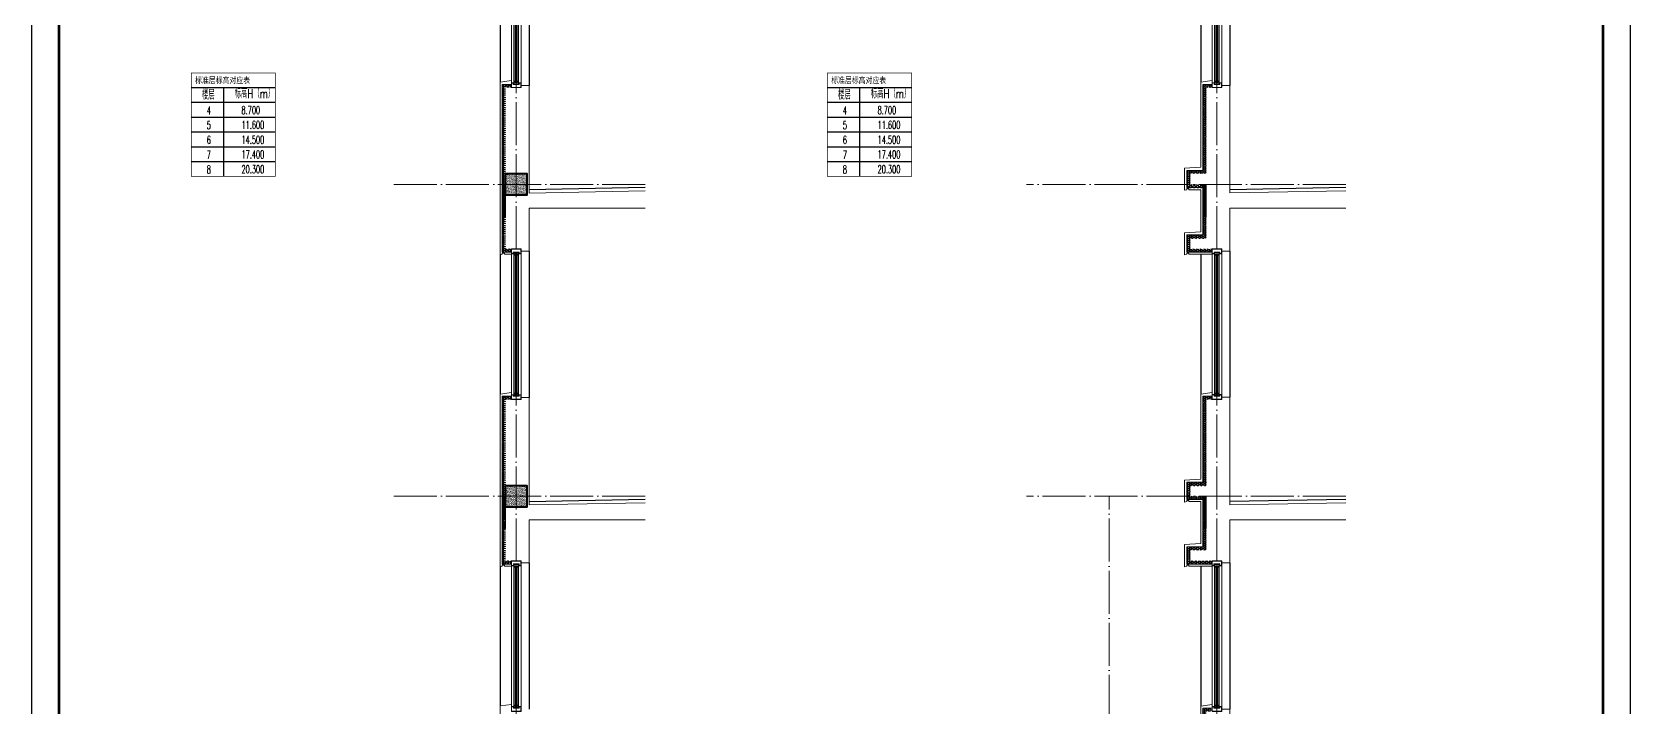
# Model space of a CAD drawing. Extents: x 27938 to 725830, y -209821 to 1628073.
# Drawn here: x 461830 to 476680, y -164603 to -158326 of the extents above; entities that cross this region are included whole.
import ezdxf

# ---------------------------------------------------------------- set-up
doc = ezdxf.new("R2010")
doc.units = 0
doc.header["$LTSCALE"] = 1000
doc.header["$MEASUREMENT"] = 0
doc.linetypes.add('DOTE', pattern=[2.42, 2, -0.2, 0.02, -0.2])
for name, color, linetype in [('C-Sheet-图框', 101, 'Continuous'), ('PUB_TEXT', 4, 'Continuous'), ('图框', 140, 'Continuous'), ('看线', 251, 'Continuous'), ('立面-看线', 251, 'Continuous')]:
    doc.layers.add(name, color=color, linetype=linetype)
for name, color, linetype, lineweight in [('DOTE', 19, 'DOTE', 9), ('PUB_HATCH', 8, 'Continuous', 9), ('S_WINDOW', 144, 'Continuous', 15), ('WALL', 9, 'Continuous', 40), ('内粉刷', 37, 'Continuous', 9), ('细细', 250, 'Continuous', 0)]:
    doc.layers.add(name, color=color, linetype=linetype, lineweight=lineweight)
doc.layers.add('yichutu', color=7, linetype='Continuous', true_color=0xffffff, plot=False)
doc.styles.add('_TCH_DIM', font='SIMPLEX.shx', dxfattribs={"width": 0.7, "bigfont": 'GBCBIG.shx'})
doc.styles.add('宋体', font='', dxfattribs={"height": 50})
doc.styles.get('宋体').set_extended_font_data('SimSun')
pattern_1 = [(0, (-811253.24, -385446.952), (16.66875, 9.623705), [11.1125, -22.225]), (120, (-811253.24, -385446.952), (-16.66874801, 9.62370845), [11.1125, -22.225]), (60, (-811253.24, -385446.952), (1.99e-06, 19.24741345), [-22.225, 11.1125])]
pattern_2 = [(315, (-218910.2607, -140541.0897), (-1.767766953, -1.767766953), []), (315, (-218909.0822, -140541.0897), (-1.767766953, -1.767766953), [])]
pattern_3 = [(315, (-218910.2607, -141979.3279), (-1.767766953, -1.767766953), []), (315, (-218909.0822, -141979.3279), (-1.767766953, -1.767766953), [])]
pattern_4 = [(0, (-805634.686, -385446.952), (16.66875, 9.623705), [11.1125, -22.225]), (120, (-805634.686, -385446.952), (-16.66874801, 9.62370845), [11.1125, -22.225]), (60, (-805634.686, -385446.952), (1.99e-06, 19.24741345), [-22.225, 11.1125])]

# ---------------------------------------------------------------- blocks, each defined once
blk = doc.blocks.new('GFDDDDRG')
at = {"layer": '图框'}
blk.add_lwpolyline([(923310, -107437), (923310, -159999), (893610, -159999), (893610, -107437)], close=True, dxfattribs=at)
blk.add_lwpolyline([(923310, -107437), (923310, -159999), (893610, -159999), (893610, -107437)], close=True, dxfattribs=at)
at = {"layer": '图框', "const_width": 50}
blk.add_lwpolyline([(894110, -159499), (922810, -159499), (922810, -108687), (894110, -108687)], close=True, dxfattribs=at)
blk = doc.blocks.new('yct-1051-594-26275-14850-25-1002.0')
at = {"layer": 'yichutu', "color": 7, "true_color": 0xffffff}
blk.add_lwpolyline([(0, 0), (0, 14850), (26275, 14850), (26275, 0)], close=True, dxfattribs=at)
blk = doc.blocks.new('A$C47771182')
at = {"layer": '立面-看线'}
h = blk.add_hatch(dxfattribs=at)
h.set_pattern_fill('HONEY', color=256, scale=7)
h.set_pattern_definition(pattern_1)
h.paths.add_polyline_path([(30, 0), (0, 0), (0, 900), (-55, 900), (-55, 930), (30, 930)])
h = blk.add_hatch(dxfattribs=at)
h.set_pattern_fill('HONEY', color=256, scale=7)
h.set_pattern_definition(pattern_1)
h.paths.add_polyline_path([(30, 0), (0, 0), (0, -600), (-55, -600), (-55, -630), (30, -630)])
blk = doc.blocks.new('zrszerf')
at = {"layer": '细细'}
h = blk.add_hatch(dxfattribs=at)
h.set_pattern_fill('金属', color=256, style=0)
h.set_pattern_definition(pattern_2)
h.paths.add_polyline_path([(257695, 608543), (257715, 608543), (257715, 608557), (257765, 608557), (257765, 608543), (257785, 608543), (257785, 608588), (257695, 608588)])
h.paths.add_polyline_path([(257713, 608559), (257713, 608545), (257697, 608545), (257697, 608586), (257783, 608586), (257783, 608545), (257767, 608545), (257767, 608559)], flags=16)
h = blk.add_hatch(dxfattribs=at)
h.set_pattern_fill('金属', color=256, style=0)
h.set_pattern_definition(pattern_2)
h.paths.add_polyline_path([(257762, 608555), (257762, 608530), (257750, 608530), (257750, 608540), (257729, 608540), (257729, 608530), (257717, 608530), (257717, 608555)])
h.paths.add_polyline_path([(257719, 608553), (257719, 608532), (257727, 608532), (257727, 608542), (257752, 608542), (257752, 608532), (257760, 608532), (257760, 608553)], flags=16)
h = blk.add_hatch(color=256, dxfattribs=at)
edge = h.paths.add_edge_path()
edge.add_line((257735, 608540), (257735, 608528))
edge.add_arc((257740, 608520), 9.44, 61.5175, 118.4825, ccw=False)
edge.add_line((257744, 608528), (257744, 608540))
edge.add_arc((257740, 608548), 9.44, 241.5175, 298.4825, ccw=False)
h = blk.add_hatch(dxfattribs=at)
h.set_pattern_fill('金属', color=256, style=0)
h.set_pattern_definition(pattern_3)
h.paths.add_polyline_path([(257695, 607233), (257715, 607233), (257715, 607220), (257765, 607220), (257765, 607233), (257785, 607233), (257785, 607188), (257695, 607188)])
h.paths.add_polyline_path([(257713, 607218), (257713, 607231), (257697, 607231), (257697, 607190), (257783, 607190), (257783, 607231), (257767, 607231), (257767, 607218)], flags=16)
h = blk.add_hatch(dxfattribs=at)
h.set_pattern_fill('金属', color=256, style=0)
h.set_pattern_definition(pattern_3)
h.paths.add_polyline_path([(257762, 607222), (257762, 607247), (257750, 607247), (257750, 607237), (257729, 607237), (257729, 607247), (257717, 607247), (257717, 607222)])
h.paths.add_polyline_path([(257719, 607224), (257719, 607245), (257727, 607245), (257727, 607235), (257752, 607235), (257752, 607245), (257760, 607245), (257760, 607224)], flags=16)
h = blk.add_hatch(color=256, dxfattribs=at)
edge = h.paths.add_edge_path()
edge.add_line((257735, 607237), (257735, 607249))
edge.add_arc((257740, 607257), 9.44, 241.5175, 298.4825)
edge.add_line((257744, 607249), (257744, 607237))
edge.add_arc((257740, 607229), 9.44, 61.5175, 118.4825)
at = {"layer": 'S_WINDOW'}
for p, q in [((257695, 607233), (257695, 608543)), ((257717, 607247), (257717, 608530)), ((257762, 607247), (257762, 608530)), ((257785, 607233), (257785, 608543))]:
    blk.add_line(p, q, dxfattribs=at)
for points in [[(257785, 608588), (257785, 608543), (257765, 608543), (257765, 608557), (257715, 608557), (257715, 608543), (257695, 608543), (257695, 608588)], [(257783, 608586), (257783, 608545), (257767, 608545), (257767, 608559), (257713, 608559), (257713, 608545), (257697, 608545), (257697, 608586)], [(257762, 608555), (257762, 608530), (257750, 608530), (257750, 608540), (257729, 608540), (257729, 608530), (257717, 608530), (257717, 608555)], [(257760, 608553), (257760, 608532), (257752, 608532), (257752, 608542), (257727, 608542), (257727, 608532), (257719, 608532), (257719, 608553)], [(257785, 607188), (257785, 607233), (257765, 607233), (257765, 607220), (257715, 607220), (257715, 607233), (257695, 607233), (257695, 607188)], [(257783, 607190), (257783, 607231), (257767, 607231), (257767, 607218), (257713, 607218), (257713, 607231), (257697, 607231), (257697, 607190)], [(257762, 607222), (257762, 607247), (257750, 607247), (257750, 607237), (257729, 607237), (257729, 607247), (257717, 607247), (257717, 607222)], [(257760, 607224), (257760, 607245), (257752, 607245), (257752, 607235), (257727, 607235), (257727, 607245), (257719, 607245), (257719, 607224)]]:
    blk.add_lwpolyline(points, close=True, dxfattribs=at)
at = {"layer": '细细'}
for points in [[(257729, 608530), (257729, 607247)], [(257735, 607249), (257735, 608540)], [(257744, 607249), (257744, 608540)], [(257750, 608530), (257750, 607247)]]:
    blk.add_lwpolyline(points, dxfattribs=at)
for points in [[(257735, 608540), (257735, 608528, -0.253805), (257744, 608528), (257744, 608540, -0.253805)], [(257735, 607237), (257735, 607249, 0.253805), (257744, 607249), (257744, 607237, 0.253805)]]:
    blk.add_lwpolyline(points, format="xyb", close=True, dxfattribs=at)
blk = doc.blocks.new('gdfgdgrdfaw')
at = {"layer": '立面-看线'}
h = blk.add_hatch(dxfattribs=at)
h.set_pattern_fill('碎沙', color=256, scale=4)
h.set_pattern_definition([(37.5, (356389.152, 79681.42), (-0.32000626, 9.78826475), [0, -7.7216, 0, -8.636, 0, -8.255]), (7.5, (356389.152, 79681.42), (8.99046566, 14.33650201), [0, -4.1656, 0, -6.9596, 0, -2.667]), (327.5, (356382.904, 79681.42), (15.819847405, 0.02874369), [0, -2.54, 0, -9.144, 0, -11.938]), (317.5, (356382.904, 79681.42), (15.27112905, 4.45858647), [0, -1.27, 0, -5.9944, 0, -6.858])])
h.paths.add_polyline_path([(1157442, 465043), (1157642, 465043), (1157642, 465243), (1157442, 465243)])
at = {"layer": 'PUB_HATCH', "color": 215, "true_color": 0xa953a0}
blk.add_lwpolyline([(1157497, 464513), (1157412, 464513), (1157412, 466073), (1157497, 466073)], dxfattribs=at)
at = {"layer": 'WALL'}
blk.add_lwpolyline([(1157442, 465243), (1157642, 465243), (1157642, 465043), (1157442, 465043)], close=True, dxfattribs=at)
at = {"layer": '内粉刷'}
blk.add_line((1157392, 465143), (1157392, 464493), dxfattribs=at)
for points in [[(1157392, 465143), (1157392, 466093), (1157497, 466108)], [(1157587, 466063), (1157662, 466063), (1157662, 465063)], [(1158741, 465083), (1157662, 465063)], [(1157587, 464523), (1157662, 464523), (1157662, 464923), (1158741, 464923)], [(1157432, 464493), (1157432, 464503), (1157412, 464503), (1157412, 464493), (1157392, 464488), (1157392, 464493)], [(1157432, 464493), (1157497, 464493)]]:
    blk.add_lwpolyline(points, dxfattribs=at)
at = {"layer": '看线'}
for p, q in [((1157392, 467393), (1157392, 466093)), ((1157662, 467423), (1157662, 466063))]:
    blk.add_line(p, q, dxfattribs=at)
at = {"layer": '看线', "color": 32}
blk.add_lwpolyline([(1158741, 465113), (1157662, 465093)], dxfattribs=at)
blk.add_blockref('zrszerf', (899802, -141145))
at = {"xscale": -1}
blk.add_blockref('A$C47771182', (1157442, 465143), dxfattribs=at)
blk = doc.blocks.new('GHFHFHTFDFS')
at = {"layer": '立面-看线'}
h = blk.add_hatch(dxfattribs=at)
h.set_pattern_fill('HONEY', color=256, scale=7)
h.set_pattern_definition(pattern_4)
h.paths.add_polyline_path([(910253, -114256), (910283, -114256), (910283, -113486), (910338, -113486), (910338, -113456), (910253, -113456)])
h = blk.add_hatch(dxfattribs=at)
h.set_pattern_fill('HONEY', color=256, scale=7)
h.set_pattern_definition(pattern_4)
h.paths.add_polyline_path([(910283, -114986), (910283, -114986), (910133, -114986), (910133, -114886), (910283, -114886), (910283, -114386), (910133, -114386), (910133, -114286), (910283, -114286), (910283, -114256), (910103, -114256), (910103, -114416), (910253, -114416), (910253, -114856), (910103, -114856), (910103, -115016), (910338, -115016), (910338, -114986)])
at = {"layer": 'PUB_HATCH', "color": 215, "true_color": 0xa953a0}
for points in [[(910253, -114256), (910253, -113456), (910338, -113456)], [(910253, -114256), (910103, -114256), (910103, -114416), (910253, -114416), (910253, -114856), (910103, -114856), (910103, -115016), (910338, -115016)]]:
    blk.add_lwpolyline(points, dxfattribs=at)
at = {"layer": '内粉刷'}
for points in [[(910233, -114226), (910233, -113436), (910338, -113421)], [(910428, -113466), (910503, -113466), (910503, -114466)], [(910233, -114226), (910083, -114236), (910083, -114436)], [(910123, -114436), (910123, -114426), (910103, -114426), (910103, -114436), (910083, -114441), (910083, -114436)], [(910123, -114436), (910233, -114436), (910233, -114826), (910083, -114836), (910083, -115036)], [(911582, -114446), (910503, -114466)], [(910428, -115006), (910503, -115006), (910503, -114606), (911582, -114606)], [(910123, -115036), (910123, -115026), (910103, -115026), (910103, -115036), (910083, -115041), (910083, -115036)], [(910103, -115036), (910103, -115036)], [(910123, -115036), (910338, -115036)]]:
    blk.add_lwpolyline(points, dxfattribs=at)
at = {"layer": '看线'}
for p, q in [((910503, -112106), (910503, -113466)), ((910233, -112136), (910233, -113436))]:
    blk.add_line(p, q, dxfattribs=at)
at = {"layer": '看线', "color": 32}
blk.add_lwpolyline([(911582, -114416), (910503, -114436)], dxfattribs=at)
blk.add_blockref('zrszerf', (652643, -720674))
blk = doc.blocks.new('A$C29D55E6B')
at = {"layer": 'C-Sheet-图框', "color": 0}
for p, q in [((-1350, 900), (-567, 900)), ((-1350, 900), (-567, 900)), ((-1050, 900), (-1050, 75)), ((-1350, 763), (-567, 763)), ((-1350, 625), (-567, 625)), ((-1350, 488), (-567, 488)), ((-1350, 350), (-567, 350)), ((-1350, 213), (-567, 213))]:
    blk.add_line(p, q, dxfattribs=at)
at = {"layer": 'C-Sheet-图框', "color": 0, "const_width": 6}
blk.add_lwpolyline([(-1350, 75), (-567, 75), (-567, 1037), (-1350, 1037)], close=True, dxfattribs=at)
at = {"layer": 'PUB_TEXT', "color": 2, "style": '宋体', "width": 0.8}
blk.add_text('标准层标高对应表', height=57, dxfattribs=at).set_placement((-1314, 940))
at = {"layer": 'PUB_TEXT', "style": '_TCH_DIM'}
for s, height, width, p in [('标高H（m）', 84.4, 0.7, (-946, 801)), ('楼层', 84.4, 0.7, (-1251, 789)), ('4', 74.4, 0.494118, (-1206, 651)), ('8.700', 74.4, 0.494118, (-883, 653)), ('5', 74.4, 0.494118, (-1206, 514)), ('6', 74.4, 0.494118, (-1206, 376)), ('11.600', 74.4, 0.494118, (-883, 516)), ('14.500', 74.4, 0.494118, (-883, 378)), ('7', 74.4, 0.494118, (-1206, 239)), ('17.400', 74.4, 0.494118, (-883, 241)), ('8', 74.4, 0.494118, (-1206, 101)), ('20.300', 74.4, 0.494118, (-883, 103))]:
    blk.add_text(s, height=height, dxfattribs=dict(at, width=width)).set_placement(p)
blk = doc.blocks.new('VDVDXAXFSFFX')
at = {"layer": 'PUB_HATCH'}
h = blk.add_hatch(dxfattribs=at)
h.set_pattern_fill('DOTS', color=251, scale=2, style=0)
h.set_pattern_definition([(0, (924712.4965, -148185.593), (1.5875, 3.175), [0, -3.175])])
h.paths.add_polyline_path([(924682, -148186), (924712, -148186), (924712, -147936), (924712, -147886), (924712, -147886), (924712, -147886), (924682, -147886)])
at = {"layer": 'PUB_HATCH', "color": 5}
blk.add_lwpolyline([(924712, -147886), (924682, -147886), (924682, -148186), (924712, -148186)], close=True, dxfattribs=at)

msp = doc.modelspace()

# ---------------------------------------------------------------- linework, layer by layer
at = {"layer": 'DOTE', "linetype": 'DOTE', "ltscale": 0.2}
for p, q in [((466330.6, -169543), (466330.6, -151863)), ((472841.6, -169543), (472841.6, -151863)), ((467529.1, -159743), (465160.4, -159743)), ((474040.2, -159743), (471071.4, -159743)), ((467529.1, -162643), (465160.4, -162643)), ((474040.2, -162643), (471071.4, -162643)), ((471841.6, -169543), (471841.6, -162643))]:
    msp.add_line(p, q, dxfattribs=at)
at = {"layer": '内粉刷'}
msp.add_lwpolyline([(466180.6, -165183), (466180.6, -164593), (466285.6, -164578)], dxfattribs=at)
at = {"layer": '看线'}
for p, q in [((466180.6, -163293), (466180.6, -164593)), ((466450.6, -163263), (466450.6, -164623))]:
    msp.add_line(p, q, dxfattribs=at)

# ---------------------------------------------------------------- block references
at = {"xscale": 0.5, "yscale": 0.5, "zscale": 0.5}
msp.add_blockref('GFDDDDRG', (15025.6, -93716.5), dxfattribs=at)
for name, p in [('gdfgdgrdfaw', (-691211.8, -624886.4)), ('GHFHFHTFDFS', (-437541.4, -45356.9)), ('A$C29D55E6B', (464660.4, -159743)), ('A$C29D55E6B', (470571.4, -159743)), ('VDVDXAXFSFFX', (-458481.9, -11857.4)), ('VDVDXAXFSFFX', (-451970.9, -11857.4)), ('gdfgdgrdfaw', (-691211.8, -627786.4)), ('GHFHFHTFDFS', (-437541.4, -48256.9)), ('VDVDXAXFSFFX', (-458481.9, -14757.4)), ('VDVDXAXFSFFX', (-451970.9, -14757.4)), ('zrszerf', (208590.7, -771831.4)), ('gdfgdgrdfaw', (-684700.8, -630686.4))]:
    msp.add_blockref(name, p)
at = {"layer": 'yichutu', "rotation": 270}
msp.add_blockref('yct-1051-594-26275-14850-25-1002.0', (461830.5, -147435), dxfattribs=at)

doc.saveas('drawing.dxf')
